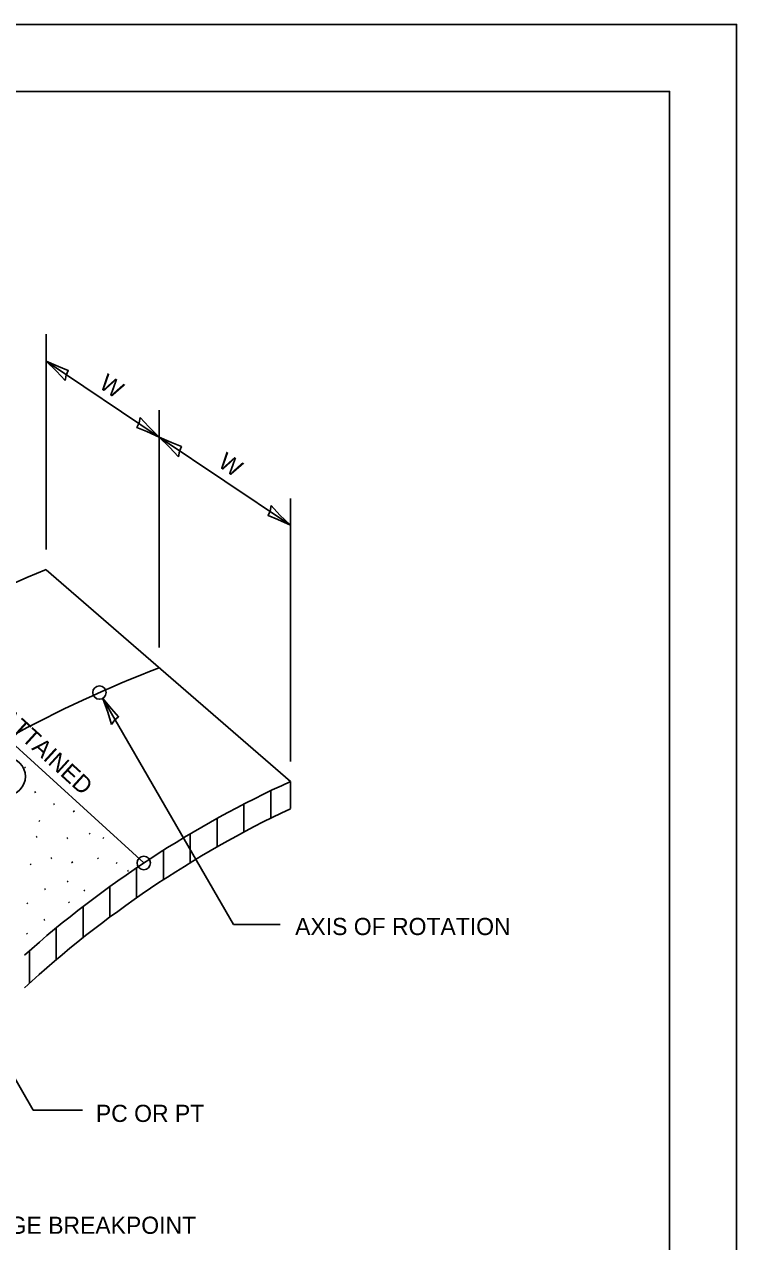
# Model space of a CAD drawing. Extents: x 1875357 to 1890680, y 2257528 to 2269761.
# Drawn here: x 1881891.8 to 1882157.4, y 2263364.7 to 2263818.5 of the extents above; entities that cross this region are included whole.
import ezdxf

# ---------------------------------------------------------------- set-up
doc = ezdxf.new("R2010")
doc.units = 0
for name, color, linetype in [('Design_PR_EOP', 7, 'Continuous'), ('Design_PR_Roadway Dimensions', 7, 'Continuous'), ('Design_PR_Roadway Notes', 7, 'Continuous'), ('Level 24', 7, 'Continuous'), ('Removal_Bituminous', 7, 'Continuous'), ('Sheets_50 Reference Boundary', 7, 'Continuous'), ('Sheets_General Details', 7, 'Continuous'), ('Sheets_Printer Plotting Border', 7, 'Continuous')]:
    doc.layers.add(name, color=color, linetype=linetype)

msp = doc.modelspace()

# ---------------------------------------------------------------- linework, layer by layer
at = {"layer": 'Design_PR_EOP'}
for p, q in [((1881990.98, 2263536.26), (1881899.85, 2263615.23)), ((1881845.18, 2263588.91), (1881936.31, 2263505.88)), ((1881990.98, 2263526.13), (1881990.98, 2263536.26)), ((1881983.64, 2263522.57), (1881983.64, 2263532.82)), ((1881973.64, 2263517.41), (1881973.64, 2263527.83)), ((1881963.64, 2263511.88), (1881963.64, 2263522.49)), ((1881953.64, 2263505.96), (1881953.64, 2263516.76)), ((1881943.64, 2263499.65), (1881943.64, 2263510.64)), ((1881933.64, 2263492.91), (1881933.64, 2263504.1)), ((1881923.64, 2263485.71), (1881923.64, 2263497.1)), ((1881913.64, 2263478.02), (1881913.64, 2263489.64)), ((1881903.64, 2263469.81), (1881903.64, 2263481.66)), ((1881893.64, 2263461.03), (1881893.64, 2263473.13))]:
    msp.add_line(p, q, dxfattribs=at)
for centre, radius, start, end in [((1882077.57, 2263176.19), 473.65, 112.0372, 127.0538), ((1882104.88, 2263154.56), 454.28, 111.0032, 126.5848), ((1882154.61, 2263177.34), 394.46, 114.5074, 131.7866), ((1882161.22, 2263166.27), 398.09, 115.3174, 132.6007)]:
    msp.add_arc(centre, radius, start, end, dxfattribs=at)
at = {"layer": 'Design_PR_Roadway Dimensions'}
for p, q in [((1881899.85, 2263703.01), (1881899.85, 2263622.73)), ((1881942.06, 2263664.67), (1881899.85, 2263693.01)), ((1881942.06, 2263674.67), (1881942.06, 2263586.16)), ((1881990.98, 2263631.82), (1881942.06, 2263664.67)), ((1881990.98, 2263641.82), (1881990.98, 2263543.76)), ((1881921.02, 2263567.25), (1881969.71, 2263482.92)), ((1881835.38, 2263517.17), (1881895.07, 2263413.77)), ((1881969.71, 2263482.92), (1881987.21, 2263482.92)), ((1881895.07, 2263413.77), (1881913.4, 2263413.77))]:
    msp.add_line(p, q, dxfattribs=at)
at = {"layer": 'Design_PR_Roadway Notes'}
for centre, radius in [((1881919.77, 2263569.41), 2.5), ((1881885.16, 2263538.13), 7), ((1881936.3, 2263505.88), 2.5)]:
    msp.add_circle(centre, radius, dxfattribs=at)
at = {"layer": 'Level 24'}
for points in [[(1881906.99, 2263685.7), (1881907.38, 2263687.75), (1881908.15, 2263689.46), (1881904.49, 2263690.95), (1881899.85, 2263693.01), (1881903.74, 2263689.24)], [(1881934.92, 2263671.98), (1881934.53, 2263669.93), (1881933.76, 2263668.23), (1881937.42, 2263666.74), (1881942.06, 2263664.67), (1881938.17, 2263668.45)], [(1881949.19, 2263657.36), (1881949.59, 2263659.41), (1881950.35, 2263661.12), (1881946.69, 2263662.6), (1881942.06, 2263664.67), (1881945.94, 2263660.89)], [(1881983.85, 2263639.13), (1881983.45, 2263637.08), (1881982.68, 2263635.37), (1881986.35, 2263633.88), (1881990.98, 2263631.82), (1881987.09, 2263635.59)], [(1881924.21, 2263557.54), (1881925.47, 2263559.21), (1881926.9, 2263560.4), (1881924.27, 2263563.35), (1881921.02, 2263567.25), (1881922.85, 2263562.14)]]:
    msp.add_lwpolyline(points, close=True, dxfattribs=at)
at = {"layer": 'Removal_Bituminous'}
for p, q in [((1881891.82, 2263541.31), (1881892.2, 2263541.63)), ((1881895.6, 2263532.13), (1881895.98, 2263532.45)), ((1881909.47, 2263530.3), (1881909.49, 2263530.32)), ((1881902.59, 2263527.63), (1881902.98, 2263527.95)), ((1881910.01, 2263524.94), (1881910.4, 2263525.26)), ((1881897.17, 2263521.39), (1881897.55, 2263521.71)), ((1881896.19, 2263515.45), (1881896.58, 2263515.77)), ((1881907.59, 2263514.98), (1881907.98, 2263515.3)), ((1881915.9, 2263516.62), (1881916.29, 2263516.94)), ((1881921.03, 2263515.03), (1881921.41, 2263515.35)), ((1881901.68, 2263507.49), (1881902.06, 2263507.81)), ((1881909.4, 2263505.97), (1881909.78, 2263506.3)), ((1881918.98, 2263507.43), (1881919.37, 2263507.75)), ((1881926.01, 2263505.74), (1881926.39, 2263506.06)), ((1881893.92, 2263505.19), (1881894.3, 2263505.51)), ((1881930.18, 2263502.78), (1881930.56, 2263503.1)), ((1881907.7, 2263498.8), (1881908.09, 2263499.12)), ((1881899.29, 2263495.95), (1881899.67, 2263496.27)), ((1881913.89, 2263495.44), (1881914.28, 2263495.75)), ((1881892.65, 2263490.65), (1881893.03, 2263490.97)), ((1881908.17, 2263491.06), (1881908.56, 2263491.38)), ((1881899.06, 2263484.53), (1881899.44, 2263484.84)), ((1881892.57, 2263479.37), (1881892.96, 2263479.7))]:
    msp.add_line(p, q, dxfattribs=at)
at = {"layer": 'Sheets_50 Reference Boundary'}
msp.add_lwpolyline([(1880557.4, 2263793.54), (1882132.4, 2263793.54), (1882132.4, 2262793.55), (1880557.4, 2262793.55)], close=True, dxfattribs=at)
at = {"layer": 'Sheets_General Details'}
for p, q in [((1882157.4, 2263818.55), (1880457.4, 2263818.55)), ((1882157.4, 2262718.55), (1882157.4, 2263818.55)), ((1882157.4, 2263818.55), (1882157.4, 2262718.55))]:
    msp.add_line(p, q, dxfattribs=at)
msp.add_lwpolyline([(1880557.4, 2263793.55), (1882132.4, 2263793.55), (1882132.4, 2262743.55), (1880557.4, 2262743.55)], close=True, dxfattribs=at)
at = {"layer": 'Sheets_Printer Plotting Border'}
msp.add_lwpolyline([(1880457.4, 2262718.55), (1882157.4, 2262718.55), (1882157.4, 2263818.55), (1880457.4, 2263818.55)], close=True, dxfattribs=at)

# ---------------------------------------------------------------- texts
at = {"layer": 'Design_PR_Roadway Notes'}
for s, rotation, p in [('W', 326.1153, (1881919.2, 2263683.28)), ('W', 326.1153, (1881963.54, 2263653.98)), ('FULL "e" ATTAINED', 317.663, (1881855.29, 2263583.91))]:
    msp.add_text(s, height=6.4, rotation=rotation, dxfattribs=at).set_placement(p)
for s, p in [('AXIS OF ROTATION', (1881992.74, 2263479)), ('PC OR PT', (1881918.44, 2263409.33)), ('EDGE BREAKPOINT', (1881874.01, 2263367.62))]:
    msp.add_text(s, height=6.4, dxfattribs=at).set_placement(p)

doc.saveas('drawing.dxf')
